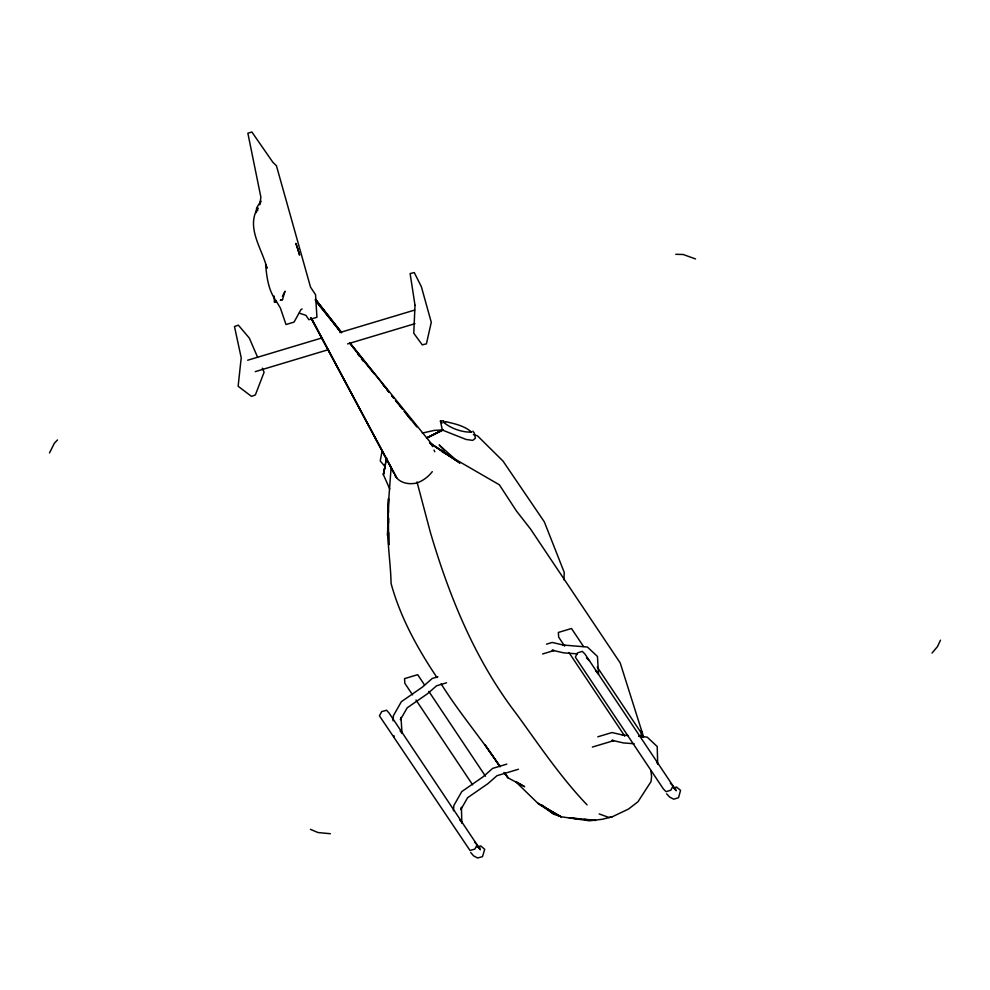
<?xml version="1.0" encoding="UTF-8"?>
<svg xmlns="http://www.w3.org/2000/svg" width="990" height="990" viewBox="0 0 990 990"><rect width="100%" height="100%" fill="white"/><g stroke="black" fill="none" stroke-linecap="round" stroke-linejoin="round"><path stroke-width="1.49" d="M563.991 579.93L564.201 572.294L544.314 521.829L502.994 461.055L477.489 435.823L473.381 434.647M388.303 518.116C386.422 539.946 390.679 561.59 391.075 583.432C400.294 617.29 417.508 648.549 437.023 677.581M256.348 212.615L256.558 208.036L260.877 201.032L260.184 203.668M391.186 466.5L388.216 506.274L388.711 544.933L388.662 532.608M257.61 210.746L257.883 207.838C245.743 227.737 262.115 248.614 266.954 268.142M389.775 489.048L383.365 474.618L385.555 463.617M388.6 521.693L388.031 526.16L388.525 518.463L387.523 535.442L388.513 498.601L388.575 512.511M259.726 204.794L260.89 197.233L247.859 133.217L251.881 132.017L272.832 162.236L276.433 165.751L310.538 287.174L315.55 294.673L316.936 317.283L308.88 319.708L305.984 315.377L299.388 313.162M381.942 451.749L380.234 460.969L385.135 466.686L385.345 465.523M386.583 457.677L383.365 474.618L385.16 466.179M385.84 462.182L386.533 458.605M385.135 466.686L385.308 465.981M282.497 299.636L280.467 300.242L282.497 299.636L285.009 291.171L282.422 296.369M940.5 640.171L937.505 646.544L932.073 653.041M49.5 452.937L54.314 443.31L57.494 439.956M302.111 308.954L300.923 309.66L294.042 322.121L285.999 324.534L280.393 308.063L276.445 301.455L274.44 302.049L274.082 296.072M542.136 805.093L554.177 814.349L561.082 816.775L589.446 820.784L602.39 819.262L612.365 816.738L628.477 809.065L637.968 801.776L650.999 781.63L651.606 776.568L650.851 770.468M674.116 787.817L676.516 787.05L680.563 790.354L678.546 797.668L673.745 799.202L669.735 797.148L666.629 793.832M247.661 360.236L322.381 337.8M339.954 332.516L414.674 310.08M255.272 371.634L328.519 349.631M347.564 343.914L414.959 323.68M437.889 676.789L432.222 678.484L422.532 687.023L401.371 701.675L393.438 715.609L393.03 720.844M546.517 644.168L552.185 642.461L564.882 645.369L562.555 644.973L587.441 647.052L597.453 656.444L598.542 674.215L595.51 670.564M446.552 682.803L436.528 685.823L427.544 693.718L407.175 707.838L400.418 719.705L401.012 717.428L401.989 733.281L400.133 730.942M542.619 653.957L554.078 650.517L552.135 650.22L563.681 652.843L577.393 653.87M506.793 764.132L492.636 768.389L482.934 776.915L461.786 791.579L453.853 805.501L453.432 810.736M597.787 736.808L611.956 732.551L624.653 735.459L622.326 735.063L628.229 735.508M518.426 769.267L496.93 775.715L487.959 783.622L467.589 797.73L460.833 809.597L461.427 807.32L461.823 822.975M592.354 747.066L613.85 740.607L611.907 740.31L623.452 742.933L634.12 743.725M274.44 302.049L276.458 301.48M477.131 846.945L480.769 845.918L484.704 849.333L482.514 856.622L477.65 857.984L473.666 855.942L470.696 852.489M612.365 816.738L609.122 817.53L599.173 813.941M422.235 433.088L434.226 430.403L442.963 429.895M675.786 254.306L683.162 254.492L695.549 258.947M472.874 431.182L474.309 433.125L475.386 438.248L472.762 440.377L466.055 439.449L442.357 430.044L440.414 421.022L443.582 420.713M330.388 833.716L318.013 832.553L310.452 829.348M657.694 764.268L657.224 746.534L647.212 737.142L638.575 736.275M580.994 819.015L569.3 817.901L595.621 820.401L583.914 819.299M673.163 787.434L675.675 788.721M479.927 847.601L477.39 846.302L480.373 849.754L389.095 713.06L386.533 710.238L381.707 711.612L379.43 715.82L470.015 850.484L474.854 849.098L477.131 844.891L474.569 842.069M441.54 451.353L499.344 484.778L516.409 510.939L530.504 528.994L620.235 662.978L643.5 736.647M516.013 781.555L524.663 786.716L508.031 777.843L503.972 772.448M453.173 458.469L456.836 460.721M429.611 442.976L459.929 463.035L429.611 442.864L454.596 458.729L439.189 444.943L444.485 450.623M548.361 809.659L554.177 814.349L537.904 803.311L515.877 781.89M586.414 657.904L589.52 660.825M431.677 444.597L432.605 446.614M670.341 783.214L673.039 785.924L670.911 790.168L666.084 791.678L663.387 788.968L575.351 657.137L577.479 652.893L582.306 651.383L585.003 654.093L676.269 790.763L674.202 788.547M587.082 804.882C560.526 777.113 539.105 745.049 516.557 714.062C475.25 660.305 449.448 596.995 430.378 532.397L417 481.895M656.791 762.486L658.313 764.305M341.624 332.826L315.377 300.44L340.449 331.761M350.373 343.629L432.989 445.611M350.101 343.802L374.22 373.911M382.907 384.751L384.838 387.164M386.756 389.577L388.686 391.978M391.582 395.592L393.513 398.005M395.443 400.418L402.2 408.845M404.13 411.258L410.875 419.686M315.501 299.475L341.303 331.935M349.903 342.763L389.082 392.065M391.953 395.678L393.859 398.079M395.777 400.48L397.683 402.893M399.601 405.294L402.46 408.907M404.378 411.308L416.802 426.938M459.608 819.658L462.392 823.173M440.414 421.022L442.06 423.138M315.464 299.5L329.559 317.765M331.44 320.203L340.832 332.368M315.451 299.141L340.82 332.096M357.724 354.061L359.605 356.499M361.486 358.949L363.367 361.387M500.123 766.804L484.791 744.517L499.579 765.666M504.516 772.93L508.031 777.843L504.653 772.967M441.107 683.768C458.766 712.268 480.732 737.612 499.17 765.505M583.518 646.495L571.502 628.501L558.372 632.449L558.657 637.115L564.671 646.111M597.242 667.062L641.013 732.6L641.297 737.265M568.953 652.534L624.74 736.065M424.537 684.969L417.681 674.685L404.551 678.633L404.836 683.298L412.558 694.869M428.831 691.391L485.471 776.222M415.998 700.004L472.626 784.823M276.309 301.232C268.463 290.553 266.669 277.2 265.629 264.429M310.724 317.691L396.804 478.022A25.752 19.33 -33.5 0 0 417.075 482.934A25.752 19.082 -36.2 0 0 432.296 471.636M396.804 478.022L311.305 318.137L393.525 472.564M434.016 450.091L434.796 451.737M257.586 357.204L249.307 338.06L238.343 325.141L234.481 326.564L241.213 357.786L238.132 386.249L251.485 396.384L255.346 394.961L264.095 372.252L262.325 368.156M297.78 248.824L299.611 255.123L295.862 243.392L298.077 249.579M265.926 265.196L266.892 267.906M642.77 736.944L641.161 730.447L642.77 737.03M393.933 735.644L393.995 736.709M431.219 444.423A25.752 19.082 -36.2 0 1 433.125 445.958M396.05 477.081A25.752 19.33 -33.5 0 1 394.75 475.014M415.008 305.328L413.771 333.246L422.247 344.842L426.405 343.864L431.281 322.319L421.356 286.667L414.278 272.572L410.12 273.549L415.008 305.328M442.357 430.044L426.628 438.112L443.136 429.932L426.542 438.063L442.357 430.044M445.748 421.703L443.285 422.074C450.747 428.41 461.736 432.382 471.599 432.16C464.718 425.898 454.695 423.695 445.748 421.703M561.082 816.775L537.904 803.311L561.082 816.775"/></g></svg>
